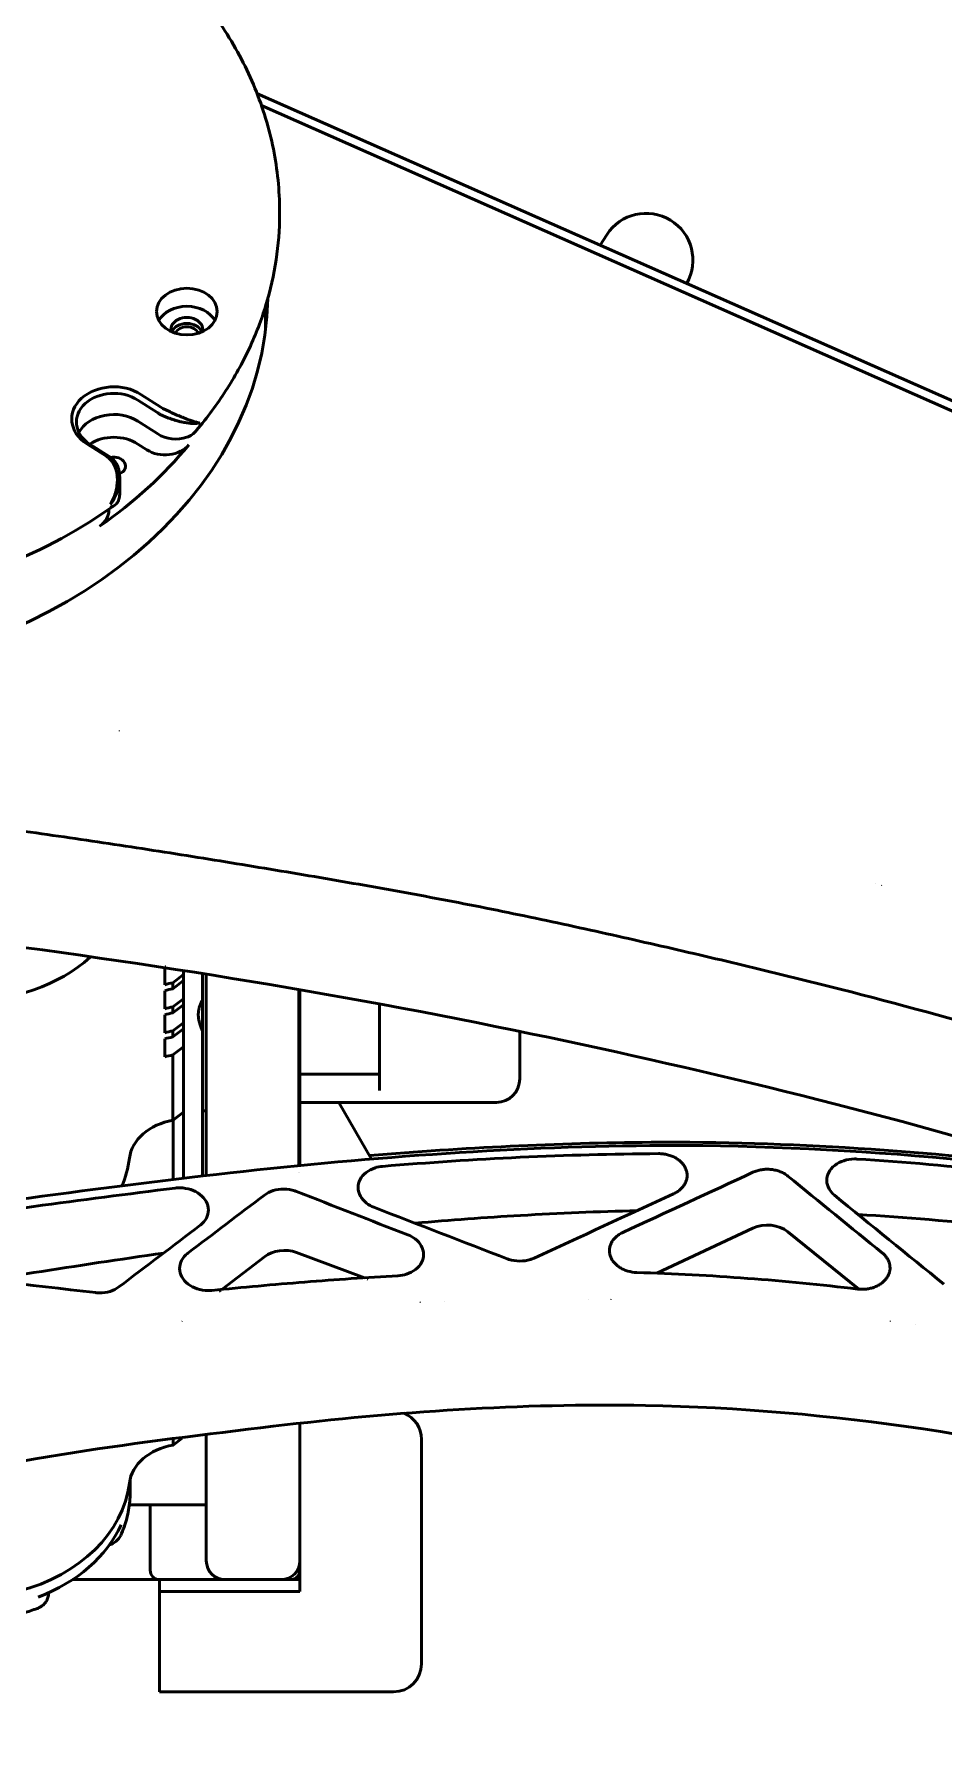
# Model space of a CAD drawing. Header units: millimetres. Extents: x 36 to 3196, y 27 to 5967.
# Drawn here: x 1849 to 1946.2, y 4156.3 to 4339.2 of the extents above; entities that cross this region are included whole.
import ezdxf

# ---------------------------------------------------------------- set-up
doc = ezdxf.new("R2010")
doc.units = ezdxf.units.MM
doc.layers.add('외형선(ISO)', color=7, linetype='Continuous', lineweight=50)

msp = doc.modelspace()

# ---------------------------------------------------------------- linework, layer by layer
at = {"layer": '외형선(ISO)'}
for p, q in [((1872.7894, 4332.913), (2030.8595, 4263.0024)), ((2062.0996, 4248.0978), (1873.2707, 4331.6123)), ((1875.2041, 4319.9846), (1875.2041, 4320.306)), ((1910.1653, 4317.7952), (1909.4589, 4316.695)), ((1873.7041, 4310.1585), (1873.7041, 4307.6525)), ((1862.1903, 4298.7641), (1860.0614, 4300.1325)), ((1860.3828, 4300.7473), (1862.5117, 4299.3789)), ((1861.0304, 4297.2599), (1860.0614, 4297.8827)), ((1860.0614, 4297.8827), (1862.1903, 4296.5143)), ((1856.7266, 4294.0975), (1854.5978, 4295.4658)), ((1854.9191, 4295.4379), (1857.048, 4294.0695)), ((1860.0614, 4295.4401), (1861.0304, 4294.8173)), ((1858.1196, 4290.0593), (1858.1196, 4291.8717)), ((1856.9598, 4288.3622), (1856.9598, 4288.4649)), ((1938.8675, 4248.4265), (1938.8675, 4248.4263)), ((1862.9541, 4239.3815), (1862.9541, 4237.6646)), ((1863.8145, 4237.8657), (1864.9541, 4238.7387)), ((1864.9541, 4238.0959), (1863.8145, 4237.2229)), ((1863.8145, 4237.2229), (1863.8145, 4237.8657)), ((1864.9541, 4239.2966), (1864.9541, 4239.2965)), ((1864.9541, 4239.0663), (1864.9541, 4238.7387)), ((1864.9541, 4238.0959), (1864.9541, 4238.7387)), ((1864.9541, 4238.0959), (1864.9541, 4236.1676)), ((1866.9541, 4238.9776), (1866.9541, 4238.9775)), ((1866.9541, 4238.7474), (1866.9541, 4236.0351)), ((1867.3728, 4238.9103), (1867.3728, 4238.9103)), ((1867.3728, 4238.6802), (1867.3728, 4217.2111)), ((1862.9541, 4237.0218), (1862.9541, 4235.0934)), ((1863.8145, 4235.2945), (1864.9541, 4236.1676)), ((1864.9541, 4235.5248), (1864.9541, 4236.1676)), ((1866.9541, 4232.6801), (1866.9541, 4236.0351)), ((1877.2728, 4237.2784), (1877.2728, 4237.2785)), ((1877.2728, 4218.3002), (1877.2728, 4237.0487)), ((1877.3728, 4237.2616), (1877.3728, 4237.2615)), ((1877.3728, 4237.0318), (1877.3728, 4223.0615)), ((1862.9541, 4234.4506), (1862.9541, 4232.5223)), ((1864.9541, 4235.5248), (1863.8145, 4234.6517)), ((1863.8145, 4234.6517), (1863.8145, 4235.2945)), ((1864.9541, 4235.5248), (1864.9541, 4233.5964)), ((1885.8728, 4235.5595), (1885.8728, 4228.094)), ((1863.8145, 4232.7234), (1864.9541, 4233.5964)), ((1864.9541, 4232.9536), (1863.8145, 4232.0806)), ((1863.8145, 4232.0806), (1863.8145, 4232.7234)), ((1864.9541, 4232.9536), (1864.9541, 4233.5964)), ((1864.9541, 4232.9536), (1864.9541, 4231.0253)), ((1866.9541, 4232.6801), (1866.9541, 4227.6067)), ((1900.8728, 4232.905), (1900.8728, 4232.905)), ((1900.8728, 4227.594), (1900.8728, 4232.6773)), ((1862.9541, 4231.8795), (1862.9541, 4229.9511)), ((1863.8145, 4230.1522), (1864.9541, 4231.0253)), ((1864.9541, 4224.051), (1864.9541, 4231.0253)), ((1863.8145, 4223.178), (1863.8145, 4230.1522)), ((1866.9541, 4227.6067), (1866.9541, 4217.1617)), ((1885.8728, 4228.094), (1877.3728, 4228.094)), ((1885.8728, 4226.3506), (1885.8728, 4228.094)), ((1877.3728, 4225.094), (1898.3728, 4225.094)), ((1881.5378, 4225.094), (1885.0396, 4219.0288)), ((1863.8145, 4223.178), (1864.9541, 4224.051)), ((1863.8209, 4223.1791), (1864.9541, 4224.0472)), ((1863.8209, 4223.1791), (1863.8209, 4216.7844)), ((1864.9541, 4224.051), (1864.9541, 4224.0472)), ((1864.9541, 4216.9223), (1864.9541, 4224.0472)), ((1867.3728, 4224.194), (1866.9541, 4224.194)), ((1877.3728, 4223.0615), (1877.2728, 4223.0615)), ((1877.3728, 4223.0615), (1877.3728, 4221.0615)), ((1877.3728, 4221.0615), (1877.3728, 4218.3103)), ((1877.2728, 4217.5519), (1877.2728, 4217.5533)), ((1877.3728, 4217.5635), (1877.3728, 4217.562)), ((1885.4471, 4218.3229), (1885.4509, 4218.3164)), ((1925.7869, 4211.6421), (1915.508, 4206.8366)), ((1929.5276, 4211.261), (1937.1116, 4205.1284)), ((1873.5766, 4208.597), (1869.0311, 4205.0992)), ((1877.0117, 4209.0435), (1884.2647, 4206.3491)), ((1868.924, 4205.0168), (1868.7637, 4204.8934)), ((1884.6126, 4206.2199), (1884.6604, 4206.2021)), ((1892.8635, 4203.8247), (1892.8634, 4203.8247)), ((1908.1785, 4204.0519), (1908.179, 4204.0522)), ((1943.1601, 4201.3256), (1943.1599, 4201.3259)), ((1885.6089, 4192.094), (1885.6088, 4192.094)), ((1877.3728, 4177.5775), (1877.3728, 4190.8027)), ((1864.792, 4189.2125), (1863.8209, 4188.4686)), ((1863.8209, 4189.076), (1863.8209, 4188.4686)), ((1867.3728, 4189.5665), (1867.3728, 4177.5775)), ((1890.3728, 4176.5399), (1890.3728, 4189.094)), ((1859.2309, 4184.8204), (1859.2309, 4183.4023)), ((1861.3728, 4182.094), (1859.1514, 4182.094)), ((1861.3728, 4182.094), (1867.3728, 4182.094)), ((1861.3728, 4182.094), (1861.3728, 4175.094)), ((1867.3728, 4176.094), (1867.3728, 4177.5775)), ((1877.3728, 4177.5775), (1877.3728, 4176.5623)), ((1877.3728, 4176.5623), (1877.3728, 4176.5399)), ((1877.3728, 4172.8134), (1877.3728, 4176.5399)), ((1890.3728, 4176.5399), (1890.3728, 4173.7439)), ((1853.0785, 4174.094), (1862.3728, 4174.094)), ((1862.3728, 4172.8134), (1862.3728, 4174.094)), ((1877.3728, 4174.094), (1862.3728, 4174.094)), ((1890.3728, 4167.2981), (1890.3728, 4173.7439)), ((1850.5198, 4172.6905), (1850.5198, 4172.6375)), ((1877.3728, 4172.8134), (1862.3728, 4172.8134)), ((1862.3728, 4172.0663), (1862.3728, 4172.8134)), ((1862.3728, 4165.6205), (1862.3728, 4172.0663)), ((1890.3728, 4167.2981), (1890.3728, 4165.094)), ((1862.3728, 4162.094), (1862.3728, 4165.6205)), ((1862.3728, 4162.094), (1887.3728, 4162.094))]:
    msp.add_line(p, q, dxfattribs=at)
for centre, radius, start, end in [((1914.3728, 4315.094), 5, 330.131789, 147.3), ((1898.3728, 4227.594), 2.5, 270, 0), ((1887.3728, 4189.094), 3, 0, 67.764965), ((1869.3728, 4176.094), 2, 180, 270), ((1875.3728, 4176.094), 2, 270, 0), ((1862.3728, 4175.094), 1, 180, 270), ((1876.3728, 4175.094), 1, 270, 0), ((1887.3728, 4165.094), 3, 270, 0)]:
    msp.add_arc(centre, radius, start, end, dxfattribs=at)
for centre, major_axis, ratio, start_param, end_param in [((1819.9541, 4311.6284), (54, 0), 0.76604444, 4.80855427, 6.26753264), ((1865.2943, 4307.6644), (-3.25, 0), 0.76604444, 3.53926866, 5.8855093), ((1865.2943, 4307.6644), (1.7, 0), 0.76604444, 6.12648274, 9.58148053), ((1819.9541, 4306.1647), (54, 0), 0.76604444, 0.06608835, 0.09626221), ((1865.2943, 4307.0216), (-1.7, 0), 0.76604444, 3.46188388, 5.96289408), ((1865.2943, 4307.0216), (1.25, 0), 0.76604444, 0.27337348, 2.86821917), ((1857.4903, 4298.1066), (-4.5, 0), 0.76604444, 4.01425728, 7.15584993), ((1857.4903, 4297.7852), (-4, 0), 0.76604444, 4.01425728, 7.15584993), ((1857.4903, 4295.5354), (-4, 0), 0.76604444, 4.01425728, 5.90728934), ((1857.4903, 4295.5354), (-4, 0), 0.76604444, 4.01425728, 5.90728934), ((1864.1186, 4300.5246), (-3, 0), 0.76604444, 0.87266463, 0.98311422), ((1864.1186, 4300.8459), (-2.5, 0), 0.76604444, 0.87266463, 0.98311422), ((1857.4903, 4293.0928), (-4, 0), 0.76604444, 4.01425728, 5.41108993), ((1864.1186, 4298.2748), (-3, 0), 0.76604444, 0.87266463, 1.97646649), ((1819.9541, 4317.2206), (53.75, 0), 0.76604444, 5.44668143, 5.72342578), ((1862.9588, 4296.5777), (3, 0), 0.76604444, 4.01425728, 5.72342578), ((1855.1196, 4292.6304), (2.5, 0), 0.76604444, 0.76221503, 0.87266463), ((1855.1196, 4292.309), (3, 0), 0.76604444, 0.76221503, 0.87266463), ((1857.4903, 4293.0928), (1.25, 0), 0.76604444, 5.22131365, 8.14178859), ((1855.1196, 4290.0593), (3, 0), 0.76604444, 6.05204807, 6.28318531), ((1853.9598, 4288.3622), (3, 0), 0.76604444, 5.44668143, 6.28318531), ((1860.6308, 4264.9141), (-2.5, 0), 0.76604444, 0.06992083, 0.06992709), ((1941.4477, 4246.4454), (3, 0), 0.76604444, 2.2449562, 2.24503636), ((1941.4477, 4246.4454), (-3, 0), 0.76604444, 5.38654893, 5.3866291), ((1841.5409, 4249.4166), (17.6901, 0), 0.76604444, 4.71238898, 5.57457379), ((1841.5409, 4249.4166), (-17.6901, 0), 0.76604444, 1.57079633, 2.43298113), ((1865.1305, 4235.3097), (6, 0), 0.76604444, 1.93453461, 1.93455251), ((1865.1305, 4233.3813), (-6, 0), 0.76604444, 4.93352955, 5.08358817), ((1865.1305, 4232.7386), (6, 0), 0.76604444, 1.7919369, 1.94199551), ((1865.1305, 4230.8102), (-6, 0), 0.76604444, 4.93352955, 5.08358817), ((1865.1305, 4230.1674), (6, 0), 0.76604444, 1.7919369, 1.94199551), ((1865.1305, 4228.239), (-6, 0), 0.76604444, 4.93352955, 5.08358817), ((1865.1305, 4227.5963), (6, 0), 0.76604444, 1.7919369, 1.94199551), ((1865.1305, 4225.6679), (-6, 0), 0.76604444, 4.93352955, 5.08358817), ((1865.1305, 4218.6936), (-6, 0), 0.76604444, 4.93243314, 6.19109175), ((1865.1305, 4218.6936), (-6, 0), 0.76604444, 4.93352955, 6.19109175), ((1841.5409, 4220.3626), (17.6901, 0), 0.76604444, 5.96280879, 6.19109175), ((1841.5409, 4220.3626), (17.6901, 0), 0.76604444, 5.96280879, 6.19109175), ((1964.4724, 5842.5744), (3495.396, 1948.3295), 0.35766245, 4.50085706, 4.50475408), ((1947.3032, 5809.7336), (1672.842, -2104.6159), 0.42083972, 5.18993619, 5.19526726), ((2007.172, 5924.2491), (4433.5592, 3698.2637), 0.21721623, 4.50167069, 4.50348791), ((1941.1934, 5798.0469), (-2118.8381, 1337.1977), 0.57726525, 1.89169881, 1.89697252), ((1941.8643, 5799.3302), (-2118.8381, 1337.1977), 0.57726525, 1.89507327, 1.90138552), ((1965.5902, 5844.7124), (3495.396, 1948.3295), 0.35766245, 4.49787602, 4.50206351), ((1948.04, 5811.1428), (1672.842, -2104.6159), 0.42083972, 5.1921746, 5.19834525), ((1927.3497, 4209.6805), (-3, 0), 0.76604444, 3.89996479, 5.26034465), ((2008.8816, 5927.5192), (4433.5592, 3698.2637), 0.21721623, 4.49965862, 4.50158641), ((1875.7027, 4206.9757), (-3, 0), 0.76604444, 4.26085747, 5.50005744), ((1943.558, 5802.5699), (2556.5341, -388.6765), 0.61707042, 4.76330353, 4.77164983), ((1887.5913, 4202.5592), (-3, 0), 0.76604444, 3.66427848, 3.66428984), ((1913.4611, 4203.1874), (-3, 0), 0.76604444, 5.91683611, 5.91687553), ((1867.5186, 4200.6778), (-3, 0), 0.76604444, 5.82981364, 5.82984662), ((1937.4403, 4201.521), (3, 0), 0.76604444, 0.08192768, 0.08196338), ((1865.1305, 4183.9831), (-6, 0), 0.76604444, 4.93243314, 6.19109175), ((1841.5409, 4185.652), (17.6901, 0), 0.76604444, 5.04535747, 6.19109175), ((1841.5409, 4185.652), (17.6901, 0), 0.76604444, 5.04535747, 6.19109175), ((1841.5409, 4184.3665), (17.6901, 0), 0.76604444, 5.17334172, 5.95059908)]:
    msp.add_ellipse(centre, major_axis=major_axis, ratio=ratio, start_param=start_param, end_param=end_param, dxfattribs=at)
msp.add_ellipse((1865.2943, 4309.5927), major_axis=(-3.25, 0), ratio=0.76604444, dxfattribs=at)
for points, knots in [([(1859.6409, 4350.2715), (1861.5885, 4348.7074), (1863.3874, 4347.0237), (1866.6429, 4343.4512), (1868.0995, 4341.5623), (1870.6306, 4337.6198), (1871.7051, 4335.5661), (1873.4395, 4331.3419), (1874.0992, 4329.1714), (1874.9815, 4324.7692), (1875.2041, 4322.5376), (1875.2041, 4320.306)], [3.427002256, 3.427002256, 3.427002256, 3.427002256, 3.579359846, 3.579359846, 3.731717436, 3.731717436, 3.884075025, 3.884075025, 4.036432615, 4.036432615, 4.188790205, 4.188790205, 4.188790205, 4.188790205]), ([(1875.2041, 4319.9846), (1875.2041, 4318.3564), (1875.0821, 4316.7282), (1874.5958, 4313.494), (1874.2315, 4311.8879), (1873.2658, 4308.7193), (1872.6645, 4307.1569), (1871.2331, 4304.0965), (1870.4031, 4302.5985), (1868.526, 4299.6867), (1867.4788, 4298.2728), (1866.3301, 4296.9102)], [4.188790205, 4.188790205, 4.188790205, 4.188790205, 4.303467684, 4.303467684, 4.418145164, 4.418145164, 4.532822644, 4.532822644, 4.647500123, 4.647500123, 4.762177603, 4.762177603, 4.762177603, 4.762177603]), ([(1866.6544, 4297.6895), (1866.6487, 4297.6882), (1866.6428, 4297.6869), (1866.6369, 4297.6856), (1866.631, 4297.6843), (1866.6251, 4297.683), (1866.6191, 4297.6818), (1866.6072, 4297.6793), (1866.595, 4297.6769), (1866.5827, 4297.6746), (1866.5581, 4297.67), (1866.5327, 4297.6658), (1866.5066, 4297.662), (1866.4544, 4297.6544), (1866.3992, 4297.6483), (1866.3411, 4297.6439), (1866.2829, 4297.6394), (1866.2219, 4297.6365), (1866.1578, 4297.6353), (1866.1257, 4297.6347), (1866.0929, 4297.6345), (1866.0593, 4297.6348), (1866.0257, 4297.635), (1865.9913, 4297.6357), (1865.9562, 4297.6368), (1865.921, 4297.6379), (1865.885, 4297.6394), (1865.8485, 4297.6414), (1865.812, 4297.6434), (1865.7748, 4297.6458), (1865.737, 4297.6487), (1865.6613, 4297.6544), (1865.5831, 4297.662), (1865.5022, 4297.6714), (1865.4213, 4297.6808), (1865.3378, 4297.692), (1865.2513, 4297.7053), (1865.1649, 4297.7186), (1865.0755, 4297.734), (1864.9831, 4297.7515), (1864.9369, 4297.7603), (1864.8898, 4297.7697), (1864.842, 4297.7796), (1864.7941, 4297.7895), (1864.7459, 4297.7999), (1864.6971, 4297.8109), (1864.6483, 4297.8219), (1864.599, 4297.8334), (1864.5492, 4297.8455), (1864.4994, 4297.8576), (1864.4491, 4297.8702), (1864.3982, 4297.8834), (1864.3473, 4297.8966), (1864.2958, 4297.9104), (1864.2438, 4297.9249), (1864.1918, 4297.9393), (1864.1392, 4297.9543), (1864.086, 4297.97), (1864.0328, 4297.9857), (1863.9789, 4298.0021), (1863.9244, 4298.0191), (1863.8698, 4298.0362), (1863.815, 4298.0539), (1863.7601, 4298.0721), (1863.7051, 4298.0903), (1863.6501, 4298.1091), (1863.5948, 4298.1285), (1863.5396, 4298.1478), (1863.4843, 4298.1678), (1863.4287, 4298.1883), (1863.3732, 4298.2089), (1863.3175, 4298.2301), (1863.2617, 4298.2519), (1863.2059, 4298.2737), (1863.1496, 4298.2963), (1863.0941, 4298.3191), (1863.0386, 4298.342), (1862.9836, 4298.3653), (1862.9292, 4298.3889), (1862.8748, 4298.4126), (1862.821, 4298.4366), (1862.7677, 4298.461), (1862.6612, 4298.5098), (1862.557, 4298.5601), (1862.4553, 4298.612)], [-1, -1, -1, -1, -0.9921875, -0.9921875, -0.9921875, -0.984375, -0.984375, -0.984375, -0.96875, -0.96875, -0.96875, -0.9375, -0.9375, -0.9375, -0.875, -0.875, -0.875, -0.8125, -0.8125, -0.8125, -0.78125, -0.78125, -0.78125, -0.75, -0.75, -0.75, -0.71875, -0.71875, -0.71875, -0.6875, -0.6875, -0.6875, -0.625, -0.625, -0.625, -0.5625, -0.5625, -0.5625, -0.5, -0.5, -0.5, -0.46875, -0.46875, -0.46875, -0.4375, -0.4375, -0.4375, -0.40625, -0.40625, -0.40625, -0.375, -0.375, -0.375, -0.34375, -0.34375, -0.34375, -0.3125, -0.3125, -0.3125, -0.28125, -0.28125, -0.28125, -0.25, -0.25, -0.25, -0.21875, -0.21875, -0.21875, -0.1875, -0.1875, -0.1875, -0.15625, -0.15625, -0.15625, -0.125, -0.125, -0.125, -0.09375, -0.09375, -0.09375, -0.0625, -0.0625, -0.0625, 0, 0, 0, 0]), ([(1862.7325, 4299.2521), (1862.834, 4299.1999), (1862.9372, 4299.1477), (1863.0421, 4299.0956), (1863.0945, 4299.0696), (1863.1473, 4299.0436), (1863.2006, 4299.0176), (1863.2539, 4298.9916), (1863.3076, 4298.9656), (1863.3616, 4298.9396), (1863.4157, 4298.9137), (1863.4704, 4298.8877), (1863.5245, 4298.8622), (1863.5786, 4298.8367), (1863.6324, 4298.8115), (1863.686, 4298.7867), (1863.7395, 4298.7618), (1863.7928, 4298.7374), (1863.8459, 4298.7132), (1863.8989, 4298.6891), (1863.9517, 4298.6652), (1864.0042, 4298.6417), (1864.0567, 4298.6182), (1864.109, 4298.595), (1864.161, 4298.5722), (1864.213, 4298.5494), (1864.2641, 4298.5271), (1864.3146, 4298.5053), (1864.365, 4298.4835), (1864.4148, 4298.4622), (1864.464, 4298.4414), (1864.5131, 4298.4205), (1864.5616, 4298.4001), (1864.6095, 4298.3802), (1864.6574, 4298.3603), (1864.7047, 4298.3408), (1864.7515, 4298.3217), (1864.7982, 4298.3026), (1864.8443, 4298.284), (1864.8899, 4298.2657), (1864.9355, 4298.2474), (1864.9805, 4298.2296), (1865.025, 4298.2121), (1865.0695, 4298.1947), (1865.1132, 4298.1777), (1865.1561, 4298.1612), (1865.2418, 4298.1282), (1865.3243, 4298.0972), (1865.4038, 4298.0679), (1865.4833, 4298.0387), (1865.5599, 4298.0112), (1865.6337, 4297.9853), (1865.7076, 4297.9594), (1865.7786, 4297.9352), (1865.847, 4297.9125), (1865.8812, 4297.9011), (1865.9148, 4297.8902), (1865.9477, 4297.8796), (1865.9806, 4297.869), (1866.0129, 4297.8588), (1866.0444, 4297.849), (1866.0759, 4297.8392), (1866.1066, 4297.8298), (1866.1365, 4297.8209), (1866.1664, 4297.8119), (1866.1955, 4297.8033), (1866.2239, 4297.7952), (1866.2807, 4297.7788), (1866.3344, 4297.7641), (1866.3852, 4297.7509), (1866.436, 4297.7376), (1866.4838, 4297.7259), (1866.5287, 4297.7157), (1866.5511, 4297.7106), (1866.5728, 4297.7059), (1866.5938, 4297.7015), (1866.6042, 4297.6993), (1866.6145, 4297.6972), (1866.6247, 4297.6952), (1866.6297, 4297.6942), (1866.6347, 4297.6933), (1866.6397, 4297.6923), (1866.6446, 4297.6914), (1866.6496, 4297.6904), (1866.6544, 4297.6895)], [-1, -1, -1, -1, -0.9375, -0.9375, -0.9375, -0.90625, -0.90625, -0.90625, -0.875, -0.875, -0.875, -0.84375, -0.84375, -0.84375, -0.8125, -0.8125, -0.8125, -0.78125, -0.78125, -0.78125, -0.75, -0.75, -0.75, -0.71875, -0.71875, -0.71875, -0.6875, -0.6875, -0.6875, -0.65625, -0.65625, -0.65625, -0.625, -0.625, -0.625, -0.59375, -0.59375, -0.59375, -0.5625, -0.5625, -0.5625, -0.53125, -0.53125, -0.53125, -0.5, -0.5, -0.5, -0.4375, -0.4375, -0.4375, -0.375, -0.375, -0.375, -0.3125, -0.3125, -0.3125, -0.28125, -0.28125, -0.28125, -0.25, -0.25, -0.25, -0.21875, -0.21875, -0.21875, -0.1875, -0.1875, -0.1875, -0.125, -0.125, -0.125, -0.0625, -0.0625, -0.0625, -0.03125, -0.03125, -0.03125, -0.015625, -0.015625, -0.015625, -0.0078125, -0.0078125, -0.0078125, 0, 0, 0, 0]), ([(1865.3025, 4296.1632), (1865.4745, 4296.2198), (1865.6594, 4296.3149), (1866.1511, 4296.6767), (1866.4297, 4296.9907), (1866.6516, 4297.3634), (1866.653, 4297.3658), (1866.6544, 4297.3681)], [-0.213745231, -0.213745231, -0.213745231, -0.213745231, -0.132568287, -0.132568287, 0, 0, 0.000856776, 0.000856776, 0.000856776, 0.000856776]), ([(1857.1387, 4289.0023), (1857.1453, 4289.0137), (1857.1521, 4289.0253), (1857.1587, 4289.0368), (1857.1654, 4289.0483), (1857.172, 4289.0599), (1857.1785, 4289.0715), (1857.1917, 4289.0948), (1857.2047, 4289.1181), (1857.2175, 4289.1415), (1857.243, 4289.1884), (1857.268, 4289.2357), (1857.2922, 4289.2834), (1857.3407, 4289.3789), (1857.3865, 4289.476), (1857.4296, 4289.5749), (1857.4726, 4289.6738), (1857.5129, 4289.7744), (1857.5504, 4289.8768), (1857.5692, 4289.928), (1857.5872, 4289.9797), (1857.6046, 4290.0317), (1857.6219, 4290.0838), (1857.6385, 4290.1364), (1857.6543, 4290.1894), (1857.6701, 4290.2424), (1857.6852, 4290.2959), (1857.6994, 4290.3495), (1857.7137, 4290.403), (1857.727, 4290.4569), (1857.7396, 4290.5109), (1857.7646, 4290.6189), (1857.7863, 4290.7278), (1857.8044, 4290.8376), (1857.8225, 4290.9474), (1857.8371, 4291.0582), (1857.8478, 4291.1698), (1857.8586, 4291.2815), (1857.8655, 4291.3942), (1857.8682, 4291.5078), (1857.8696, 4291.5647), (1857.8699, 4291.6219), (1857.869, 4291.6792), (1857.8682, 4291.7365), (1857.8662, 4291.7937), (1857.8631, 4291.8507), (1857.86, 4291.9077), (1857.8557, 4291.9646), (1857.8502, 4292.0213), (1857.8448, 4292.0781), (1857.8381, 4292.1346), (1857.8302, 4292.1911), (1857.8222, 4292.2475), (1857.8131, 4292.3038), (1857.8026, 4292.3599), (1857.792, 4292.416), (1857.7802, 4292.472), (1857.767, 4292.5277), (1857.7537, 4292.5835), (1857.7391, 4292.6391), (1857.7228, 4292.6946), (1857.7066, 4292.75), (1857.689, 4292.8049), (1857.6699, 4292.859), (1857.6509, 4292.913), (1857.6304, 4292.9664), (1857.6085, 4293.0189), (1857.5865, 4293.0714), (1857.5631, 4293.1231), (1857.5381, 4293.174), (1857.5131, 4293.2249), (1857.4865, 4293.275), (1857.4583, 4293.3241), (1857.4301, 4293.3733), (1857.4, 4293.4218), (1857.3688, 4293.4685), (1857.3375, 4293.5153), (1857.3048, 4293.5605), (1857.2709, 4293.6041), (1857.2369, 4293.6477), (1857.2016, 4293.6897), (1857.1649, 4293.7301), (1857.0915, 4293.811), (1857.0126, 4293.8854), (1856.9279, 4293.9528)], [-1, -1, -1, -1, -0.9921875, -0.9921875, -0.9921875, -0.984375, -0.984375, -0.984375, -0.96875, -0.96875, -0.96875, -0.9375, -0.9375, -0.9375, -0.875, -0.875, -0.875, -0.8125, -0.8125, -0.8125, -0.78125, -0.78125, -0.78125, -0.75, -0.75, -0.75, -0.71875, -0.71875, -0.71875, -0.6875, -0.6875, -0.6875, -0.625, -0.625, -0.625, -0.5625, -0.5625, -0.5625, -0.5, -0.5, -0.5, -0.46875, -0.46875, -0.46875, -0.4375, -0.4375, -0.4375, -0.40625, -0.40625, -0.40625, -0.375, -0.375, -0.375, -0.34375, -0.34375, -0.34375, -0.3125, -0.3125, -0.3125, -0.28125, -0.28125, -0.28125, -0.25, -0.25, -0.25, -0.21875, -0.21875, -0.21875, -0.1875, -0.1875, -0.1875, -0.15625, -0.15625, -0.15625, -0.125, -0.125, -0.125, -0.09375, -0.09375, -0.09375, -0.0625, -0.0625, -0.0625, 0, 0, 0, 0]), ([(1857.2895, 4293.8959), (1857.3739, 4293.8282), (1857.4516, 4293.7537), (1857.523, 4293.6728), (1857.5587, 4293.6324), (1857.5928, 4293.5904), (1857.6254, 4293.5469), (1857.6579, 4293.5033), (1857.689, 4293.4582), (1857.7185, 4293.4116), (1857.748, 4293.3649), (1857.7761, 4293.3166), (1857.8021, 4293.2676), (1857.8282, 4293.2187), (1857.8525, 4293.1688), (1857.875, 4293.1182), (1857.8976, 4293.0675), (1857.9185, 4293.0161), (1857.9377, 4292.9638), (1857.9569, 4292.9116), (1857.9745, 4292.8586), (1857.9906, 4292.8049), (1858.0066, 4292.7512), (1858.0211, 4292.6967), (1858.0341, 4292.6417), (1858.0471, 4292.5866), (1858.0584, 4292.5315), (1858.0682, 4292.4762), (1858.078, 4292.4208), (1858.0863, 4292.3654), (1858.0932, 4292.3097), (1858.1001, 4292.2541), (1858.1056, 4292.1984), (1858.1097, 4292.1425), (1858.1139, 4292.0866), (1858.1167, 4292.0305), (1858.1182, 4291.9744), (1858.1197, 4291.9182), (1858.12, 4291.862), (1858.119, 4291.8056), (1858.1181, 4291.7492), (1858.1159, 4291.6927), (1858.1125, 4291.636), (1858.1091, 4291.5793), (1858.1045, 4291.5228), (1858.0988, 4291.4666), (1858.0875, 4291.3543), (1858.0717, 4291.2431), (1858.052, 4291.1329), (1858.0323, 4291.0227), (1858.0087, 4290.9135), (1857.9813, 4290.8053), (1857.954, 4290.697), (1857.9229, 4290.5897), (1857.8883, 4290.4834), (1857.871, 4290.4302), (1857.8528, 4290.3772), (1857.8338, 4290.3245), (1857.8147, 4290.2718), (1857.7948, 4290.2192), (1857.774, 4290.167), (1857.7533, 4290.1149), (1857.7318, 4290.0632), (1857.7096, 4290.012), (1857.6874, 4289.9608), (1857.6644, 4289.9101), (1857.6407, 4289.8598), (1857.5933, 4289.7592), (1857.5431, 4289.6605), (1857.4901, 4289.5634), (1857.437, 4289.4664), (1857.3812, 4289.3711), (1857.3226, 4289.2776), (1857.2933, 4289.2308), (1857.2634, 4289.1845), (1857.2327, 4289.1386), (1857.2174, 4289.1157), (1857.2018, 4289.0928), (1857.1862, 4289.0701), (1857.1783, 4289.0587), (1857.1704, 4289.0474), (1857.1625, 4289.0361), (1857.1546, 4289.0248), (1857.1466, 4289.0134), (1857.1387, 4289.0023)], [-1, -1, -1, -1, -0.9375, -0.9375, -0.9375, -0.90625, -0.90625, -0.90625, -0.875, -0.875, -0.875, -0.84375, -0.84375, -0.84375, -0.8125, -0.8125, -0.8125, -0.78125, -0.78125, -0.78125, -0.75, -0.75, -0.75, -0.71875, -0.71875, -0.71875, -0.6875, -0.6875, -0.6875, -0.65625, -0.65625, -0.65625, -0.625, -0.625, -0.625, -0.59375, -0.59375, -0.59375, -0.5625, -0.5625, -0.5625, -0.53125, -0.53125, -0.53125, -0.5, -0.5, -0.5, -0.4375, -0.4375, -0.4375, -0.375, -0.375, -0.375, -0.3125, -0.3125, -0.3125, -0.28125, -0.28125, -0.28125, -0.25, -0.25, -0.25, -0.21875, -0.21875, -0.21875, -0.1875, -0.1875, -0.1875, -0.125, -0.125, -0.125, -0.0625, -0.0625, -0.0625, -0.03125, -0.03125, -0.03125, -0.015625, -0.015625, -0.015625, -0.0078125, -0.0078125, -0.0078125, 0, 0, 0, 0]), ([(1857.5889, 4288.9075), (1854.0101, 4286.3503), (1849.9892, 4284.162), (1841.3436, 4280.6718), (1836.7195, 4279.3702), (1827.1891, 4277.7422), (1822.2836, 4277.416), (1812.5316, 4277.7614), (1807.6858, 4278.433), (1798.3902, 4280.7282), (1793.9411, 4282.3517), (1789.8451, 4284.3959)], [5.00897757, 5.00897757, 5.00897757, 5.00897757, 5.27458211, 5.27458211, 5.54018665, 5.54018665, 5.8057912, 5.8057912, 6.07139574, 6.07139574, 6.33700028, 6.33700028, 6.33700028, 6.33700028]), ([(1858.0398, 4289.5328), (1858.0152, 4289.4526), (1857.9831, 4289.3739), (1857.8674, 4289.1638), (1857.7668, 4289.0442), (1857.4934, 4288.8319), (1857.3292, 4288.7485), (1857.1426, 4288.6823), (1857.1406, 4288.6816), (1857.1387, 4288.6809)], [0.620418883, 0.620418883, 0.620418883, 0.620418883, 0.667518907, 0.667518907, 0.75055806, 0.75055806, 0.83624971, 0.83624971, 0.837158655, 0.837158655, 0.837158655, 0.837158655]), ([(1814.2549, 4257.8298), (1815.0631, 4257.7638), (1816.6844, 4257.6274), (1819.9169, 4257.3397), (1825.5671, 4256.7971), (1833.6093, 4255.9171), (1843.2132, 4254.7137), (1852.7777, 4253.3819), (1862.3114, 4251.9405), (1871.8172, 4250.4119), (1881.2983, 4248.8188), (1890.7766, 4247.1362), (1900.2284, 4245.2845), (1909.5945, 4243.2522), (1918.9035, 4241.1351), (1931.2883, 4238.1972), (1946.6715, 4234.23), (1960.1313, 4230.2329), (1967.4517, 4227.8915), (1968.7756, 4227.4627)], [0, 0, 0, 0, 0.0078125, 0.015625, 0.03125, 0.0625, 0.09375, 0.125, 0.15625, 0.1875, 0.21875, 0.25, 0.28125, 0.3125, 0.34375, 0.375, 0.4375, 0.5, 0.513832198, 0.513832198, 0.513832198, 0.513832198]), ([(1814.2549, 4257.8298), (1815.0631, 4257.7638), (1816.6844, 4257.6274), (1819.9169, 4257.3397), (1825.5671, 4256.7971), (1833.6093, 4255.9171), (1843.2132, 4254.7137), (1852.7777, 4253.3819), (1862.3114, 4251.9405), (1871.8172, 4250.4119), (1881.2983, 4248.8188), (1890.7766, 4247.1362), (1900.2284, 4245.2845), (1909.5945, 4243.2522), (1918.9035, 4241.1351), (1931.2883, 4238.1972), (1946.6715, 4234.23), (1960.1313, 4230.2329), (1967.4517, 4227.8915), (1968.7756, 4227.4627)], [0, 0, 0, 0, 0.0078125, 0.015625, 0.03125, 0.0625, 0.09375, 0.125, 0.15625, 0.1875, 0.21875, 0.25, 0.28125, 0.3125, 0.34375, 0.375, 0.4375, 0.5, 0.513832199, 0.513832199, 0.513832199, 0.513832199]), ([(1960.6409, 4217.5954), (1959.6492, 4217.8996), (1958.6561, 4218.2012), (1938.9281, 4224.1296), (1919.6817, 4228.7969), (1878.9939, 4237.192), (1857.3648, 4240.5858), (1831.9774, 4243.6468), (1828.3298, 4244.0546), (1824.6762, 4244.4264)], [16.05690073, 16.05690073, 16.05690073, 16.05690073, 16.37736913, 16.37736913, 22.41503085, 22.41503085, 29.01943454, 29.01943454, 30.12515294, 30.12515294, 30.12515294, 30.12515294]), ([(1866.725, 4233.3829), (1866.7764, 4233.2451), (1866.8263, 4233.0998), (1866.9015, 4232.8604), (1866.9281, 4232.7711), (1866.9541, 4232.6801)], [-2.3940476809, -2.3940476809, -2.3940476809, -2.3940476809, -2.3403880678, -2.3403880678, -2.3097555417, -2.3097555417, -2.3097555417, -2.3097555417]), ([(1822.7609, 4211.1485), (1853.0139, 4215.6297), (1883.7284, 4220.2119), (1934.8956, 4220.6465), (1955.1486, 4218.6246), (1989.7728, 4213.2604), (2004.5342, 4210.512), (2029.4538, 4205.8002), (2039.6494, 4203.8465), (2049.8618, 4201.994)], [0, 0, 0, 0, 9.31325561, 9.31325561, 15.35564781, 15.35564781, 19.92426116, 19.92426116, 23.09999427, 23.09999427, 23.09999427, 23.09999427]), ([(1884.8249, 4219.4007), (1894.8126, 4220.2452), (1904.8426, 4220.7552), (1929.647, 4220.9199), (1944.4673, 4219.9187), (1959.0655, 4218.0761)], [6.29536018, 6.29536018, 6.29536018, 6.29536018, 9.31439251, 9.31439251, 13.73895339, 13.73895339, 13.73895339, 13.73895339]), ([(1915.6952, 4219.6138), (1910.7668, 4219.5851), (1905.8379, 4219.4486), (1896.0084, 4218.9862), (1891.1246, 4218.6613), (1886.2179, 4218.2516)], [0, 0, 0, 0, 1.47894037, 1.47894037, 2.95948985, 2.95948985, 2.95948985, 2.95948985]), ([(1917.3156, 4215.3217), (1917.4563, 4215.3866), (1917.5878, 4215.4594), (1917.7111, 4215.5402), (1917.8343, 4215.6209), (1917.9493, 4215.7097), (1918.0541, 4215.8053), (1918.159, 4215.9009), (1918.2537, 4216.0033), (1918.3366, 4216.1107), (1918.4195, 4216.2181), (1918.4906, 4216.3304), (1918.5497, 4216.4471), (1918.6088, 4216.5638), (1918.6556, 4216.6848), (1918.689, 4216.8074), (1918.7225, 4216.93), (1918.7428, 4217.054), (1918.7499, 4217.1795), (1918.757, 4217.3049), (1918.7507, 4217.4318), (1918.7312, 4217.5566), (1918.7117, 4217.6813), (1918.6792, 4217.8041), (1918.6336, 4217.9251), (1918.588, 4218.0461), (1918.5291, 4218.1653), (1918.4586, 4218.2791), (1918.3882, 4218.3929), (1918.3064, 4218.5014), (1918.213, 4218.6052), (1918.1196, 4218.709), (1918.0141, 4218.8079), (1917.9002, 4218.8987), (1917.7862, 4218.9896), (1917.664, 4219.0725), (1917.5325, 4219.1481), (1917.4011, 4219.2238), (1917.2603, 4219.2919), (1917.1149, 4219.3502), (1916.9694, 4219.4084), (1916.8196, 4219.4571), (1916.6641, 4219.4966), (1916.5086, 4219.5361), (1916.3474, 4219.5662), (1916.1852, 4219.5858), (1916.0231, 4219.6054), (1915.86, 4219.6148), (1915.6952, 4219.6138)], [0, 0, 0, 0, 0.00048740764, 0.00048740764, 0.00048740764, 0.00097481528, 0.00097481528, 0.00097481528, 0.00146222291, 0.00146222291, 0.00146222291, 0.00194963055, 0.00194963055, 0.00194963055, 0.00243703819, 0.00243703819, 0.00243703819, 0.00292444583, 0.00292444583, 0.00292444583, 0.00341185347, 0.00341185347, 0.00341185347, 0.0038992611, 0.0038992611, 0.0038992611, 0.00438666874, 0.00438666874, 0.00438666874, 0.00487407638, 0.00487407638, 0.00487407638, 0.00536148402, 0.00536148402, 0.00536148402, 0.00584889166, 0.00584889166, 0.00584889166, 0.00633629929, 0.00633629929, 0.00633629929, 0.00682370693, 0.00682370693, 0.00682370693, 0.00731111457, 0.00731111457, 0.00731111457, 0.00779852221, 0.00779852221, 0.00779852221, 0.00779852221]), ([(1886.2179, 4218.2516), (1885.9368, 4218.2282), (1885.664, 4218.1733), (1885.0715, 4217.9865), (1884.7318, 4217.8163), (1884.1729, 4217.383), (1883.9536, 4217.12), (1883.6735, 4216.5842), (1883.594, 4216.2758), (1883.6034, 4215.6579), (1883.6923, 4215.3484), (1883.9888, 4214.809), (1884.2161, 4214.5431), (1884.7355, 4214.1435), (1885.0072, 4213.9938), (1885.2895, 4213.8839)], [-1.210584753, -1.210584753, -1.210584753, -1.210584753, -1.130198132, -1.130198132, -1.017193833, -1.017193833, -0.904189533, -0.904189533, -0.791185234, -0.791185234, -0.678180935, -0.678180935, -0.565136402, -0.565136402, -0.473037696, -0.473037696, -0.473037696, -0.473037696]), ([(1929.5276, 4217.2091), (1929.4095, 4217.3055), (1929.2828, 4217.3927), (1929.1469, 4217.4716), (1929.0111, 4217.5504), (1928.8659, 4217.6208), (1928.7144, 4217.6812), (1928.5628, 4217.7416), (1928.405, 4217.792), (1928.2426, 4217.8318), (1928.0802, 4217.8717), (1927.9133, 4217.901), (1927.7448, 4217.9192), (1927.5762, 4217.9375), (1927.4059, 4217.9447), (1927.236, 4217.9408), (1927.066, 4217.9369), (1926.8964, 4217.9218), (1926.7299, 4217.8958), (1926.5634, 4217.8699), (1926.4001, 4217.833), (1926.2426, 4217.7859), (1926.0851, 4217.7389), (1925.9334, 4217.6818), (1925.7869, 4217.614)], [0, 0, 0, 0, 0.00050782935, 0.00050782935, 0.00050782935, 0.0010156587, 0.0010156587, 0.0010156587, 0.00152348805, 0.00152348805, 0.00152348805, 0.0020313174, 0.0020313174, 0.0020313174, 0.00253914676, 0.00253914676, 0.00253914676, 0.00304697611, 0.00304697611, 0.00304697611, 0.00355480546, 0.00355480546, 0.00355480546, 0.00406263481, 0.00406263481, 0.00406263481, 0.00406263481]), ([(1936.9059, 4219.033), (1936.8188, 4219.0385), (1936.7312, 4219.041), (1936.2437, 4219.0387), (1935.8447, 4218.9722), (1935.1521, 4218.7476), (1934.8123, 4218.5746), (1934.2533, 4218.1377), (1934.0341, 4217.8738), (1933.754, 4217.3381), (1933.6745, 4217.0305), (1933.6839, 4216.4161), (1933.7728, 4216.1094), (1934.0549, 4215.6021), (1934.2528, 4215.3649), (1934.5011, 4215.1626)], [-1.26781045, -1.26781045, -1.26781045, -1.26781045, -1.243079015, -1.243079015, -1.130070014, -1.130070014, -1.017064089, -1.017064089, -0.904058165, -0.904058165, -0.791051468, -0.791051468, -0.678044771, -0.678044771, -0.575998739, -0.575998739, -0.575998739, -0.575998739]), ([(1967.4268, 4215.7866), (1962.3798, 4216.5075), (1957.3137, 4217.1591), (1947.1356, 4218.2624), (1942.0311, 4218.7131), (1936.9059, 4219.033)], [0, 0, 0, 0, 1.54139472, 1.54139472, 3.08340314, 3.08340314, 3.08340314, 3.08340314]), ([(1864.0536, 4215.9269), (1859.0032, 4215.3082), (1853.964, 4214.6428), (1843.9044, 4213.2798), (1838.8805, 4212.5817), (1833.8632, 4211.867)], [0, 0, 0, 0, 1.54117063, 1.54117063, 3.08288728, 3.08288728, 3.08288728, 3.08288728]), ([(1866.7225, 4211.9544), (1866.7292, 4211.9595), (1866.7359, 4211.9646), (1867.022, 4212.1858), (1867.2413, 4212.4486), (1867.3813, 4212.7164), (1867.5214, 4212.9844), (1867.6009, 4213.2931), (1867.5914, 4213.9121), (1867.5025, 4214.2224), (1867.206, 4214.7639), (1866.9787, 4215.0311), (1866.4063, 4215.4746), (1866.0614, 4215.6509), (1865.3621, 4215.8813), (1864.9611, 4215.9507), (1864.3905, 4215.9568), (1864.2199, 4215.9472), (1864.0536, 4215.9269)], [-0.115694705, -0.115694705, -0.115694705, -0.115694705, -0.11300269, -0.11300269, 0, 0, 0, 0.113017888, 0.113017888, 0.226035776, 0.226035776, 0.339088341, 0.339088341, 0.452140906, 0.452140906, 0.565195754, 0.565195754, 0.613422893, 0.613422893, 0.613422893, 0.613422893]), ([(1877.0117, 4215.5718), (1876.9475, 4215.5969), (1876.8828, 4215.6201), (1876.4683, 4215.7554), (1876.0673, 4215.8238), (1875.2673, 4215.8303), (1874.8682, 4215.7685), (1874.1839, 4215.554), (1873.852, 4215.3899), (1873.5766, 4215.1808)], [-1.37729973, -1.37729973, -1.37729973, -1.37729973, -1.356351997, -1.356351997, -1.243295984, -1.243295984, -1.130239971, -1.130239971, -1.01992668, -1.01992668, -1.01992668, -1.01992668]), ([(1889.6904, 4212.1734), (1893.4401, 4212.5079), (1897.1839, 4212.7877), (1905.0886, 4213.2521), (1909.2418, 4213.4234), (1913.3964, 4213.5144)], [-2.60954732, -2.60954732, -2.60954732, -2.60954732, -1.47660344, -1.47660344, -0.22992365, -0.22992365, -0.22992365, -0.22992365]), ([(1937.023, 4213.1095), (1942.1076, 4212.8119), (1947.1718, 4212.3768), (1956.3907, 4211.3839), (1960.5449, 4210.8612), (1964.686, 4210.2817)], [-3.07159218, -3.07159218, -3.07159218, -3.07159218, -1.54176193, -1.54176193, -0.27882314, -0.27882314, -0.27882314, -0.27882314]), ([(1887.8549, 4206.5625), (1888.1769, 4206.58), (1888.4916, 4206.6391), (1889.1181, 4206.8376), (1889.4579, 4207.0084), (1890.0169, 4207.4425), (1890.2362, 4207.7057), (1890.3762, 4207.9736), (1890.5163, 4208.2415), (1890.5958, 4208.5497), (1890.5864, 4209.1669), (1890.4975, 4209.4758), (1890.201, 4210.014), (1889.9737, 4210.2792), (1889.4544, 4210.6776), (1889.1826, 4210.8269), (1888.9003, 4210.9364)], [-0.317501861, -0.317501861, -0.317501861, -0.317501861, -0.226023785, -0.226023785, -0.113011893, -0.113011893, 0, 0, 0, 0.113004294, 0.113004294, 0.226008588, 0.226008588, 0.339045607, 0.339045607, 0.431137716, 0.431137716, 0.431137716, 0.431137716]), ([(1911.8983, 4211.2011), (1911.7603, 4211.1375), (1911.6311, 4211.0663), (1911.5099, 4210.9875), (1911.3886, 4210.9086), (1911.2754, 4210.8221), (1911.1718, 4210.7289), (1911.0681, 4210.6356), (1910.9741, 4210.5355), (1910.8915, 4210.4308), (1910.8089, 4210.326), (1910.7377, 4210.2167), (1910.6779, 4210.1028), (1910.6181, 4209.9889), (1910.5699, 4209.8704), (1910.5347, 4209.7505), (1910.4995, 4209.6306), (1910.4769, 4209.5095), (1910.4669, 4209.3865), (1910.457, 4209.2635), (1910.4599, 4209.1387), (1910.4757, 4209.0159), (1910.4914, 4208.8931), (1910.5196, 4208.7725), (1910.5605, 4208.6529), (1910.6014, 4208.5334), (1910.6553, 4208.415), (1910.7205, 4208.3018), (1910.7856, 4208.1887), (1910.8616, 4208.0806), (1910.9491, 4207.9767), (1911.0367, 4207.8727), (1911.1361, 4207.773), (1911.244, 4207.681), (1911.352, 4207.589), (1911.4681, 4207.5045), (1911.5933, 4207.4268), (1911.7186, 4207.349), (1911.8533, 4207.2782), (1911.9931, 4207.2167), (1912.1329, 4207.1552), (1912.2777, 4207.1027), (1912.4276, 4207.0592), (1912.7274, 4206.9721), (1913.048, 4206.9213), (1913.3712, 4206.9113)], [0, 0, 0, 0, 0.00047820038, 0.00047820038, 0.00047820038, 0.00095640076, 0.00095640076, 0.00095640076, 0.00143460114, 0.00143460114, 0.00143460114, 0.00191280151, 0.00191280151, 0.00191280151, 0.00239100189, 0.00239100189, 0.00239100189, 0.00286920227, 0.00286920227, 0.00286920227, 0.00334740265, 0.00334740265, 0.00334740265, 0.00382560303, 0.00382560303, 0.00382560303, 0.00430380341, 0.00430380341, 0.00430380341, 0.00478200378, 0.00478200378, 0.00478200378, 0.00526020416, 0.00526020416, 0.00526020416, 0.00573840454, 0.00573840454, 0.00573840454, 0.00621660492, 0.00621660492, 0.00621660492, 0.0066948053, 0.0066948053, 0.0066948053, 0.00765120605, 0.00765120605, 0.00765120605, 0.00765120605]), ([(1843.9493, 4206.106), (1845.6117, 4206.3716), (1847.2748, 4206.6346), (1853.5519, 4207.6175), (1858.171, 4208.3205), (1862.8004, 4208.9809)], [-2.04960131, -2.04960131, -2.04960131, -2.04960131, -1.54013709, -1.54013709, -0.1274552, -0.1274552, -0.1274552, -0.1274552]), ([(1865.3925, 4208.9721), (1865.3857, 4208.967), (1865.3791, 4208.9619), (1865.0929, 4208.7407), (1864.8737, 4208.4779), (1864.5936, 4207.9422), (1864.5141, 4207.6334), (1864.5235, 4207.0144), (1864.6124, 4206.7041), (1864.9089, 4206.1629), (1865.1363, 4205.8959), (1865.7086, 4205.453), (1866.0536, 4205.2771), (1866.7529, 4205.0479), (1867.1539, 4204.9792), (1867.6929, 4204.9745), (1867.8319, 4204.9808), (1867.9685, 4204.9944)], [-1.019951406, -1.019951406, -1.019951406, -1.019951406, -1.017260125, -1.017260125, -0.904256677, -0.904256677, -0.791239049, -0.791239049, -0.678221422, -0.678221422, -0.56517312, -0.56517312, -0.452124818, -0.452124818, -0.339078639, -0.339078639, -0.299784426, -0.299784426, -0.299784426, -0.299784426]), ([(1899.5206, 4208.3747), (1899.5848, 4208.35), (1899.6495, 4208.3273), (1900.064, 4208.1948), (1900.4649, 4208.1291), (1901.2649, 4208.1277), (1901.6639, 4208.1919), (1902.1394, 4208.3436), (1902.2679, 4208.3929), (1902.3925, 4208.4502)], [-0.473004359, -0.473004359, -0.473004359, -0.473004359, -0.452061415, -0.452061415, -0.339040431, -0.339040431, -0.226019447, -0.226019447, -0.183878982, -0.183878982, -0.183878982, -0.183878982]), ([(1936.9873, 4205.1413), (1937.1419, 4205.1228), (1937.2963, 4205.1137), (1937.4507, 4205.1137), (1937.6051, 4205.1138), (1937.7595, 4205.1229), (1937.9129, 4205.1413), (1938.0662, 4205.1597), (1938.2183, 4205.1874), (1938.3656, 4205.2237), (1938.5129, 4205.26), (1938.6553, 4205.3047), (1938.7938, 4205.3581), (1938.9322, 4205.4114), (1939.0664, 4205.4737), (1939.1922, 4205.5428), (1939.318, 4205.6119), (1939.4355, 4205.6877), (1939.5459, 4205.7709), (1939.6563, 4205.8541), (1939.7594, 4205.9449), (1939.8517, 4206.0403), (1939.9439, 4206.1357), (1940.0256, 4206.2355), (1940.0975, 4206.3405), (1940.1694, 4206.4456), (1940.2313, 4206.5561), (1940.2811, 4206.6686), (1940.331, 4206.7812), (1940.3691, 4206.8957), (1940.3957, 4207.0126), (1940.4223, 4207.1295), (1940.4372, 4207.2488), (1940.4399, 4207.3678), (1940.4426, 4207.4868), (1940.4333, 4207.6054), (1940.4121, 4207.723), (1940.3909, 4207.8406), (1940.3578, 4207.957), (1940.3131, 4208.0711), (1940.2683, 4208.1852), (1940.2119, 4208.2969), (1940.1449, 4208.404), (1940.078, 4208.5112), (1940.0007, 4208.6138), (1939.9127, 4208.7122), (1939.8247, 4208.8106), (1939.7258, 4208.9046), (1939.6182, 4208.992)], [0.00000000167, 0.00000000167, 0.00000000167, 0.00000000167, 0.00046276107, 0.00046276107, 0.00046276107, 0.00092552047, 0.00092552047, 0.00092552047, 0.00138827987, 0.00138827987, 0.00138827987, 0.00185103927, 0.00185103927, 0.00185103927, 0.00231379867, 0.00231379867, 0.00231379867, 0.00277655807, 0.00277655807, 0.00277655807, 0.00323931747, 0.00323931747, 0.00323931747, 0.00370207687, 0.00370207687, 0.00370207687, 0.00416483628, 0.00416483628, 0.00416483628, 0.00462759568, 0.00462759568, 0.00462759568, 0.00509035508, 0.00509035508, 0.00509035508, 0.00555311448, 0.00555311448, 0.00555311448, 0.00601587388, 0.00601587388, 0.00601587388, 0.00647863328, 0.00647863328, 0.00647863328, 0.00694139268, 0.00694139268, 0.00694139268, 0.00740415208, 0.00740415208, 0.00740415208, 0.00740415208]), ([(1867.9685, 4204.9944), (1871.2705, 4205.323), (1874.5776, 4205.6244), (1881.2075, 4206.1535), (1884.5273, 4206.3811), (1887.8549, 4206.5625)], [0, 0, 0, 0, 1.00226132, 1.00226132, 2.00464395, 2.00464395, 2.00464395, 2.00464395]), ([(1913.3712, 4206.9113), (1917.325, 4206.7885), (1921.272, 4206.5805), (1929.1514, 4205.9908), (1933.0767, 4205.6096), (1936.9873, 4205.1413)], [0.00000001, 0.00000001, 0.00000001, 0.00000001, 1.1867715, 1.1867715, 2.37357704, 2.37357704, 2.37357704, 2.37357704]), ([(1855.552, 4204.7578), (1855.6835, 4204.7427), (1855.8168, 4204.7343), (1856.35, 4204.7283), (1856.749, 4204.789), (1857.4334, 4205.002), (1857.7654, 4205.1656), (1858.0409, 4205.3744)], [-0.376741231, -0.376741231, -0.376741231, -0.376741231, -0.339097052, -0.339097052, -0.226038756, -0.226038756, -0.115696365, -0.115696365, -0.115696365, -0.115696365]), ([(2058.54, 4156.3375), (2045.6887, 4159.7006), (2033.2264, 4163.9731), (2005.0129, 4173.9322), (1989.2221, 4179.6826), (1954.076, 4189.2328), (1934.1686, 4192.3235), (1901.0259, 4192.9535), (1887.6775, 4192.0371), (1860.2192, 4188.775), (1845.7487, 4187.0288), (1825.9766, 4181.5811), (1819.9459, 4179.276), (1815.0642, 4176.0489)], [0, 0, 0, 0, 4.02916731, 4.02916731, 9.2243401, 9.2243401, 15.18741251, 15.18741251, 19.1740796, 19.1740796, 23.50199787, 23.50199787, 25.42975007, 25.42975007, 25.42975007, 25.42975007]), ([(1859.2309, 4183.4023), (1859.2309, 4183.0899), (1859.2173, 4182.7774), (1859.1631, 4182.1542), (1859.1225, 4181.8435), (1859.0145, 4181.2252), (1858.9471, 4180.9177), (1858.786, 4180.3075), (1858.6923, 4180.0048), (1858.4792, 4179.4058), (1858.3598, 4179.1095), (1858.2279, 4178.817)], [0, 0, 0, 0, 0.066517246, 0.066517246, 0.133034491, 0.133034491, 0.199551737, 0.199551737, 0.266068982, 0.266068982, 0.332586228, 0.332586228, 0.332586228, 0.332586228]), ([(1858.2279, 4178.817), (1858.1522, 4178.6491), (1858.0503, 4178.4983), (1857.7997, 4178.2223), (1857.647, 4178.1023), (1857.3365, 4177.9203), (1857.1801, 4177.8538), (1857.0197, 4177.806)], [0.332586228, 0.332586228, 0.332586228, 0.332586228, 0.607655063, 0.607655063, 0.917742319, 0.917742319, 1.19954483, 1.19954483, 1.19954483, 1.19954483]), ([(1850.5198, 4172.6375), (1850.5198, 4172.4842), (1850.4972, 4172.3311), (1850.4118, 4172.0413), (1850.3493, 4171.9048), (1850.1956, 4171.6572), (1850.1045, 4171.546), (1849.9041, 4171.3505), (1849.7947, 4171.2662), (1849.5648, 4171.1229), (1849.4442, 4171.0639), (1849.3202, 4171.0167)], [0, 0, 0, 0, 0.22196872, 0.22196872, 0.44393743, 0.44393743, 0.66590615, 0.66590615, 0.88787487, 0.88787487, 1.10984359, 1.10984359, 1.10984359, 1.10984359]), ([(1849.3202, 4171.0167), (1848.8369, 4170.8329), (1848.3431, 4170.6663), (1847.6691, 4170.4668), (1847.4964, 4170.418), (1847.3228, 4170.3714)], [1.109843586, 1.109843586, 1.109843586, 1.109843586, 1.202034134, 1.202034134, 1.233549256, 1.233549256, 1.233549256, 1.233549256])]:
    msp.add_open_spline(points, degree=3, knots=knots, dxfattribs=at)
msp.add_rational_spline([(1866.9541, 4236.0351), (1866.2406, 4234.6765), (1866.725, 4233.3829)], [1.10960187765, 1.20371739236, 1.13817690275], degree=2, dxfattribs=at)

doc.saveas('drawing.dxf')
